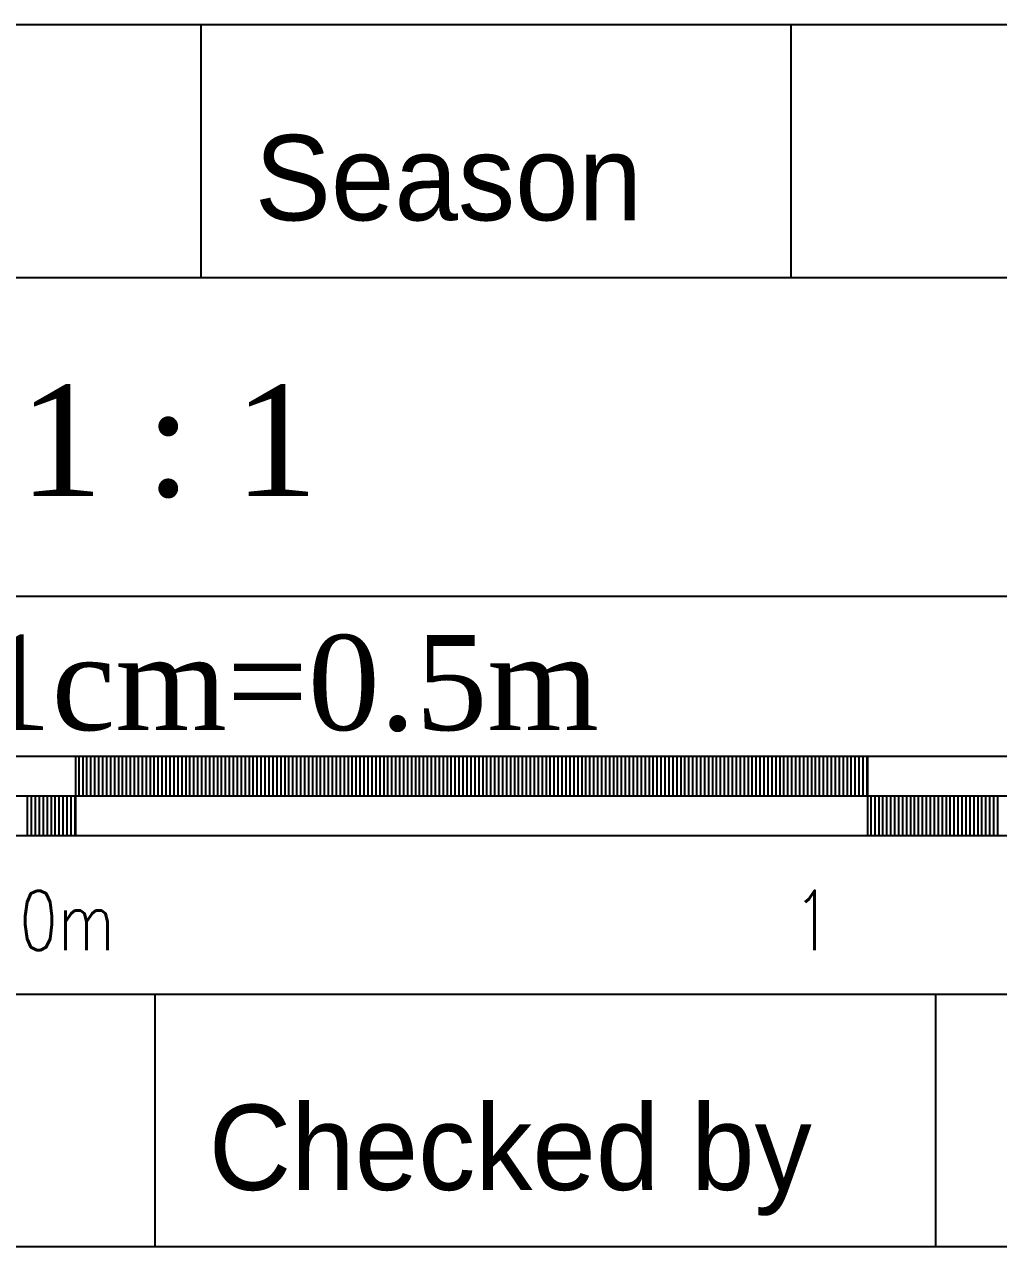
# Model space of a CAD drawing. Extents: x 1878645 to 3043969, y -1160829 to -603973.
# Drawn here: x 2016610 to 2024315, y -986805 to -977136 of the extents above; entities that cross this region are included whole.
import ezdxf

# ---------------------------------------------------------------- set-up
doc = ezdxf.new("R2010")
doc.units = 0
doc.header["$LTSCALE"] = 100
doc.layers.add('BOR', color=100, linetype='Continuous')
doc.layers.add('TITLE', color=7, linetype='Continuous')
doc.styles.add('rs', font='romans.shx')
doc.styles.add('STY', font='stylu.ttf')
doc.styles.add('TR', font='times.ttf', dxfattribs={"height": 2.4})

msp = doc.modelspace()

# ---------------------------------------------------------------- linework, layer by layer
at = {"color": 0}
for p, q in [((2016634.60606, -983551.75942, 1801.29256), (2016634.60577, -983238.49115, 1801.29256)), ((2016634.60606, -983551.75942, 1801.29256), (2016634.60577, -983238.49115, 1801.29256)), ((2016665.93289, -983551.75939, 1801.29256), (2016665.9326, -983238.49112, 1801.29256)), ((2016665.93289, -983551.75939, 1801.29256), (2016665.9326, -983238.49112, 1801.29256)), ((2016697.25971, -983551.75936, 1801.29256), (2016697.25943, -983238.49109, 1801.29256)), ((2016697.25971, -983551.75936, 1801.29256), (2016697.25943, -983238.49109, 1801.29256)), ((2016728.58654, -983551.75934, 1801.29256), (2016728.58625, -983238.49106, 1801.29256)), ((2016728.58654, -983551.75934, 1801.29256), (2016728.58625, -983238.49106, 1801.29256)), ((2016759.91337, -983551.75931, 1801.29256), (2016759.91308, -983238.49104, 1801.29256)), ((2016759.91337, -983551.75931, 1801.29256), (2016759.91308, -983238.49104, 1801.29256)), ((2016791.24019, -983551.75928, 1801.29256), (2016791.23991, -983238.49101, 1801.29256)), ((2016791.24019, -983551.75928, 1801.29256), (2016791.23991, -983238.49101, 1801.29256)), ((2016822.56702, -983551.75925, 1801.29256), (2016822.56673, -983238.49098, 1801.29256)), ((2016822.56702, -983551.75925, 1801.29256), (2016822.56673, -983238.49098, 1801.29256)), ((2016853.89385, -983551.75922, 1801.29256), (2016853.89356, -983238.49095, 1801.29256)), ((2016853.89385, -983551.75922, 1801.29256), (2016853.89356, -983238.49095, 1801.29256)), ((2016885.22067, -983551.75919, 1801.29256), (2016885.22039, -983238.49092, 1801.29256)), ((2016885.22067, -983551.75919, 1801.29256), (2016885.22039, -983238.49092, 1801.29256)), ((2016916.5475, -983551.75916, 1801.29256), (2016916.54722, -983238.49089, 1801.29256)), ((2016916.5475, -983551.75916, 1801.29256), (2016916.54722, -983238.49089, 1801.29256)), ((2016947.87433, -983551.75914, 1801.29256), (2016947.87404, -983238.49086, 1801.29256)), ((2016947.87433, -983551.75914, 1801.29256), (2016947.87404, -983238.49086, 1801.29256)), ((2016979.20116, -983551.75911, 1801.29256), (2016979.20087, -983238.49084, 1801.29256)), ((2016979.20116, -983551.75911, 1801.29256), (2016979.20087, -983238.49084, 1801.29256)), ((2017010.52798, -983551.75908, 1801.29256), (2017010.5277, -983238.49081, 1801.29256)), ((2017010.52798, -983551.75908, 1801.29256), (2017010.5277, -983238.49081, 1801.29256))]:
    msp.add_line(p, q, dxfattribs=at)
at = {"layer": 'BOR', "lineweight": 25}
msp.add_line((2000576.0323, -977135.56604), (2033095.20164, -977135.56604), dxfattribs=at)
msp.add_line((2000576.0323, -977135.56604), (2033095.20164, -977135.56604), dxfattribs=at)
at = {"layer": 'BOR'}
msp.add_line((2000576.0323, -986804.68967), (2033095.20164, -986804.68967), dxfattribs=at)
msp.add_line((2000576.0323, -986804.68967), (2033095.20164, -986804.68967), dxfattribs=at)
at = {"layer": 'TITLE', "lineweight": 25, "ltscale": 0.03}
for p, q in [((2000576.0323, -977135.56604), (2033095.20164, -977135.56604)), ((2000576.0323, -977135.56604), (2033095.20164, -977135.56604)), ((2018007.67908, -979132.33605), (2018007.67908, -977135.56604)), ((2018007.67908, -979132.33605), (2018007.67908, -977135.56604)), ((2022671.16941, -977135.56604), (2022671.16941, -979133.02753)), ((2022671.16941, -977135.56604), (2022671.16941, -979133.02753)), ((2000576.0323, -979136.60356), (2033095.20164, -979136.60356)), ((2000576.0323, -979136.60356), (2033095.20164, -979136.60356)), ((2003863.3299, -981659.43776), (2033095.20164, -981659.43776)), ((2003863.3299, -981659.43776), (2033095.20164, -981659.43776)), ((2000576.0323, -984807.91966), (2033095.20164, -984807.91966)), ((2000576.0323, -984807.91966), (2033095.20164, -984807.91966)), ((2017643.55532, -986804.68967), (2017643.55532, -984807.91966)), ((2017643.55532, -986804.68967), (2017643.55532, -984807.91966)), ((2023816.93815, -984807.91966), (2023816.93815, -986805.38115)), ((2023816.93815, -984807.91966), (2023816.93815, -986805.38115))]:
    msp.add_line(p, q, dxfattribs=at)
at = {"layer": 'TITLE', "color": 7}
for p, q in [((2010751.22338, -982925.22825, -27019.38835), (2029547.31962, -982925.21109, -27019.38835)), ((2010751.22338, -982925.22825, -27019.38835), (2029547.31962, -982925.21109, -27019.38835)), ((2017016.58936, -983551.75907, -27019.38835), (2017016.58879, -982925.22253, -27019.38835)), ((2017016.58936, -983551.75907, -27019.38835), (2017016.58879, -982925.22253, -27019.38835)), ((2017041.85452, -983238.49078, 1801.29256), (2017041.85424, -982925.22251, 1801.29256)), ((2017041.85452, -983238.49078, 1801.29256), (2017041.85424, -982925.22251, 1801.29256)), ((2017073.18135, -983238.49075, 1801.29256), (2017073.18107, -982925.22248, 1801.29256)), ((2017073.18135, -983238.49075, 1801.29256), (2017073.18107, -982925.22248, 1801.29256)), ((2017104.50818, -983238.49072, 1801.29256), (2017104.50789, -982925.22245, 1801.29256)), ((2017104.50818, -983238.49072, 1801.29256), (2017104.50789, -982925.22245, 1801.29256)), ((2017135.83501, -983238.49069, 1801.29256), (2017135.83472, -982925.22242, 1801.29256)), ((2017135.83501, -983238.49069, 1801.29256), (2017135.83472, -982925.22242, 1801.29256)), ((2017167.16183, -983238.49066, 1801.29256), (2017167.16155, -982925.22239, 1801.29256)), ((2017167.16183, -983238.49066, 1801.29256), (2017167.16155, -982925.22239, 1801.29256)), ((2017198.48866, -983238.49064, 1801.29256), (2017198.48837, -982925.22237, 1801.29256)), ((2017198.48866, -983238.49064, 1801.29256), (2017198.48837, -982925.22237, 1801.29256)), ((2017229.81549, -983238.49061, 1801.29256), (2017229.8152, -982925.22234, 1801.29256)), ((2017229.81549, -983238.49061, 1801.29256), (2017229.8152, -982925.22234, 1801.29256)), ((2017261.14231, -983238.49058, 1801.29256), (2017261.14203, -982925.22231, 1801.29256)), ((2017261.14231, -983238.49058, 1801.29256), (2017261.14203, -982925.22231, 1801.29256)), ((2017292.46914, -983238.49055, 1801.29256), (2017292.46885, -982925.22228, 1801.29256)), ((2017292.46914, -983238.49055, 1801.29256), (2017292.46885, -982925.22228, 1801.29256)), ((2017323.79597, -983238.49052, 1801.29256), (2017323.79568, -982925.22225, 1801.29256)), ((2017323.79597, -983238.49052, 1801.29256), (2017323.79568, -982925.22225, 1801.29256)), ((2017355.1228, -983238.49049, 1801.29256), (2017355.12251, -982925.22222, 1801.29256)), ((2017355.1228, -983238.49049, 1801.29256), (2017355.12251, -982925.22222, 1801.29256)), ((2017386.44962, -983238.49046, 1801.29256), (2017386.44934, -982925.22219, 1801.29256)), ((2017386.44962, -983238.49046, 1801.29256), (2017386.44934, -982925.22219, 1801.29256)), ((2017417.77645, -983238.49044, 1801.29256), (2017417.77616, -982925.22216, 1801.29256)), ((2017417.77645, -983238.49044, 1801.29256), (2017417.77616, -982925.22216, 1801.29256)), ((2017449.10328, -983238.49041, 1801.29256), (2017449.10299, -982925.22214, 1801.29256)), ((2017449.10328, -983238.49041, 1801.29256), (2017449.10299, -982925.22214, 1801.29256)), ((2017480.4301, -983238.49038, 1801.29256), (2017480.42982, -982925.22211, 1801.29256)), ((2017480.4301, -983238.49038, 1801.29256), (2017480.42982, -982925.22211, 1801.29256)), ((2017511.75693, -983238.49035, 1801.29256), (2017511.75664, -982925.22208, 1801.29256)), ((2017511.75693, -983238.49035, 1801.29256), (2017511.75664, -982925.22208, 1801.29256)), ((2017543.08376, -983238.49032, 1801.29256), (2017543.08347, -982925.22205, 1801.29256)), ((2017543.08376, -983238.49032, 1801.29256), (2017543.08347, -982925.22205, 1801.29256)), ((2017574.41058, -983238.49029, 1801.29256), (2017574.4103, -982925.22202, 1801.29256)), ((2017574.41058, -983238.49029, 1801.29256), (2017574.4103, -982925.22202, 1801.29256)), ((2017605.73741, -983238.49026, 1801.29256), (2017605.73713, -982925.22199, 1801.29256)), ((2017605.73741, -983238.49026, 1801.29256), (2017605.73713, -982925.22199, 1801.29256)), ((2017637.06424, -983238.49024, 1801.29256), (2017637.06395, -982925.22196, 1801.29256)), ((2017637.06424, -983238.49024, 1801.29256), (2017637.06395, -982925.22196, 1801.29256)), ((2017668.39107, -983238.49021, 1801.29256), (2017668.39078, -982925.22194, 1801.29256)), ((2017668.39107, -983238.49021, 1801.29256), (2017668.39078, -982925.22194, 1801.29256)), ((2017699.71789, -983238.49018, 1801.29256), (2017699.71761, -982925.22191, 1801.29256)), ((2017699.71789, -983238.49018, 1801.29256), (2017699.71761, -982925.22191, 1801.29256)), ((2017731.04472, -983238.49015, 1801.29256), (2017731.04443, -982925.22188, 1801.29256)), ((2017731.04472, -983238.49015, 1801.29256), (2017731.04443, -982925.22188, 1801.29256)), ((2017762.37155, -983238.49012, 1801.29256), (2017762.37126, -982925.22185, 1801.29256)), ((2017762.37155, -983238.49012, 1801.29256), (2017762.37126, -982925.22185, 1801.29256)), ((2017793.69837, -983238.49009, 1801.29256), (2017793.69809, -982925.22182, 1801.29256)), ((2017793.69837, -983238.49009, 1801.29256), (2017793.69809, -982925.22182, 1801.29256)), ((2017825.0252, -983238.49006, 1801.29256), (2017825.02492, -982925.22179, 1801.29256)), ((2017825.0252, -983238.49006, 1801.29256), (2017825.02492, -982925.22179, 1801.29256)), ((2017856.35203, -983238.49003, 1801.29256), (2017856.35174, -982925.22176, 1801.29256)), ((2017856.35203, -983238.49003, 1801.29256), (2017856.35174, -982925.22176, 1801.29256)), ((2017887.67886, -983238.49001, 1801.29256), (2017887.67857, -982925.22174, 1801.29256)), ((2017887.67886, -983238.49001, 1801.29256), (2017887.67857, -982925.22174, 1801.29256)), ((2017919.00568, -983238.48998, 1801.29256), (2017919.0054, -982925.22171, 1801.29256)), ((2017919.00568, -983238.48998, 1801.29256), (2017919.0054, -982925.22171, 1801.29256)), ((2017950.33251, -983238.48995, 1801.29256), (2017950.33222, -982925.22168, 1801.29256)), ((2017950.33251, -983238.48995, 1801.29256), (2017950.33222, -982925.22168, 1801.29256)), ((2017981.65934, -983238.48992, 1801.29256), (2017981.65905, -982925.22165, 1801.29256)), ((2017981.65934, -983238.48992, 1801.29256), (2017981.65905, -982925.22165, 1801.29256)), ((2018012.98616, -983238.48989, 1801.29256), (2018012.98588, -982925.22162, 1801.29256)), ((2018012.98616, -983238.48989, 1801.29256), (2018012.98588, -982925.22162, 1801.29256)), ((2018044.31299, -983238.48986, 1801.29256), (2018044.31271, -982925.22159, 1801.29256)), ((2018044.31299, -983238.48986, 1801.29256), (2018044.31271, -982925.22159, 1801.29256)), ((2018075.63982, -983238.48983, 1801.29256), (2018075.63953, -982925.22156, 1801.29256)), ((2018075.63982, -983238.48983, 1801.29256), (2018075.63953, -982925.22156, 1801.29256)), ((2018106.96664, -983238.48981, 1801.29256), (2018106.96636, -982925.22154, 1801.29256)), ((2018106.96664, -983238.48981, 1801.29256), (2018106.96636, -982925.22154, 1801.29256)), ((2018138.29347, -983238.48978, 1801.29256), (2018138.29319, -982925.22151, 1801.29256)), ((2018138.29347, -983238.48978, 1801.29256), (2018138.29319, -982925.22151, 1801.29256)), ((2018169.6203, -983238.48975, 1801.29256), (2018169.62001, -982925.22148, 1801.29256)), ((2018169.6203, -983238.48975, 1801.29256), (2018169.62001, -982925.22148, 1801.29256)), ((2018200.94713, -983238.48972, 1801.29256), (2018200.94684, -982925.22145, 1801.29256)), ((2018200.94713, -983238.48972, 1801.29256), (2018200.94684, -982925.22145, 1801.29256)), ((2018232.27395, -983238.48969, 1801.29256), (2018232.27367, -982925.22142, 1801.29256)), ((2018232.27395, -983238.48969, 1801.29256), (2018232.27367, -982925.22142, 1801.29256)), ((2018263.60078, -983238.48966, 1801.29256), (2018263.60049, -982925.22139, 1801.29256)), ((2018263.60078, -983238.48966, 1801.29256), (2018263.60049, -982925.22139, 1801.29256)), ((2018294.92761, -983238.48963, 1801.29256), (2018294.92732, -982925.22136, 1801.29256)), ((2018294.92761, -983238.48963, 1801.29256), (2018294.92732, -982925.22136, 1801.29256)), ((2018326.25443, -983238.48961, 1801.29256), (2018326.25415, -982925.22134, 1801.29256)), ((2018326.25443, -983238.48961, 1801.29256), (2018326.25415, -982925.22134, 1801.29256)), ((2018357.58126, -983238.48958, 1801.29256), (2018357.58098, -982925.22131, 1801.29256)), ((2018357.58126, -983238.48958, 1801.29256), (2018357.58098, -982925.22131, 1801.29256)), ((2018388.90809, -983238.48955, 1801.29256), (2018388.9078, -982925.22128, 1801.29256)), ((2018388.90809, -983238.48955, 1801.29256), (2018388.9078, -982925.22128, 1801.29256)), ((2018420.23492, -983238.48952, 1801.29256), (2018420.23463, -982925.22125, 1801.29256)), ((2018420.23492, -983238.48952, 1801.29256), (2018420.23463, -982925.22125, 1801.29256)), ((2018451.56174, -983238.48949, 1801.29256), (2018451.56146, -982925.22122, 1801.29256)), ((2018451.56174, -983238.48949, 1801.29256), (2018451.56146, -982925.22122, 1801.29256)), ((2018482.88857, -983238.48946, 1801.29256), (2018482.88828, -982925.22119, 1801.29256)), ((2018482.88857, -983238.48946, 1801.29256), (2018482.88828, -982925.22119, 1801.29256)), ((2018514.2154, -983238.48943, 1801.29256), (2018514.21511, -982925.22116, 1801.29256)), ((2018514.2154, -983238.48943, 1801.29256), (2018514.21511, -982925.22116, 1801.29256)), ((2018545.54222, -983238.48941, 1801.29256), (2018545.54194, -982925.22114, 1801.29256)), ((2018545.54222, -983238.48941, 1801.29256), (2018545.54194, -982925.22114, 1801.29256)), ((2018576.86905, -983238.48938, 1801.29256), (2018576.86876, -982925.22111, 1801.29256)), ((2018576.86905, -983238.48938, 1801.29256), (2018576.86876, -982925.22111, 1801.29256)), ((2018608.19588, -983238.48935, 1801.29256), (2018608.19559, -982925.22108, 1801.29256)), ((2018608.19588, -983238.48935, 1801.29256), (2018608.19559, -982925.22108, 1801.29256)), ((2018639.52271, -983238.48932, 1801.29256), (2018639.52242, -982925.22105, 1801.29256)), ((2018639.52271, -983238.48932, 1801.29256), (2018639.52242, -982925.22105, 1801.29256)), ((2018670.84953, -983238.48929, 1801.29256), (2018670.84925, -982925.22102, 1801.29256)), ((2018670.84953, -983238.48929, 1801.29256), (2018670.84925, -982925.22102, 1801.29256)), ((2018702.17636, -983238.48926, 1801.29256), (2018702.17607, -982925.22099, 1801.29256)), ((2018702.17636, -983238.48926, 1801.29256), (2018702.17607, -982925.22099, 1801.29256)), ((2018733.50319, -983238.48923, 1801.29256), (2018733.5029, -982925.22096, 1801.29256)), ((2018733.50319, -983238.48923, 1801.29256), (2018733.5029, -982925.22096, 1801.29256)), ((2018764.83001, -983238.48921, 1801.29256), (2018764.82973, -982925.22093, 1801.29256)), ((2018764.83001, -983238.48921, 1801.29256), (2018764.82973, -982925.22093, 1801.29256)), ((2018796.15684, -983238.48918, 1801.29256), (2018796.15655, -982925.22091, 1801.29256)), ((2018796.15684, -983238.48918, 1801.29256), (2018796.15655, -982925.22091, 1801.29256)), ((2018827.48367, -983238.48915, 1801.29256), (2018827.48338, -982925.22088, 1801.29256)), ((2018827.48367, -983238.48915, 1801.29256), (2018827.48338, -982925.22088, 1801.29256)), ((2018858.81049, -983238.48912, 1801.29256), (2018858.81021, -982925.22085, 1801.29256)), ((2018858.81049, -983238.48912, 1801.29256), (2018858.81021, -982925.22085, 1801.29256)), ((2018890.13732, -983238.48909, 1801.29256), (2018890.13704, -982925.22082, 1801.29256)), ((2018890.13732, -983238.48909, 1801.29256), (2018890.13704, -982925.22082, 1801.29256)), ((2018921.46415, -983238.48906, 1801.29256), (2018921.46386, -982925.22079, 1801.29256)), ((2018921.46415, -983238.48906, 1801.29256), (2018921.46386, -982925.22079, 1801.29256)), ((2018952.79098, -983238.48903, 1801.29256), (2018952.79069, -982925.22076, 1801.29256)), ((2018952.79098, -983238.48903, 1801.29256), (2018952.79069, -982925.22076, 1801.29256)), ((2018984.1178, -983238.48901, 1801.29256), (2018984.11752, -982925.22073, 1801.29256)), ((2018984.1178, -983238.48901, 1801.29256), (2018984.11752, -982925.22073, 1801.29256)), ((2019015.44463, -983238.48898, 1801.29256), (2019015.44434, -982925.22071, 1801.29256)), ((2019015.44463, -983238.48898, 1801.29256), (2019015.44434, -982925.22071, 1801.29256)), ((2019046.77146, -983238.48895, 1801.29256), (2019046.77117, -982925.22068, 1801.29256)), ((2019046.77146, -983238.48895, 1801.29256), (2019046.77117, -982925.22068, 1801.29256)), ((2019078.09828, -983238.48892, 1801.29256), (2019078.098, -982925.22065, 1801.29256)), ((2019078.09828, -983238.48892, 1801.29256), (2019078.098, -982925.22065, 1801.29256)), ((2019109.42511, -983238.48889, 1801.29256), (2019109.42483, -982925.22062, 1801.29256)), ((2019109.42511, -983238.48889, 1801.29256), (2019109.42483, -982925.22062, 1801.29256)), ((2019140.75194, -983238.48886, 1801.29256), (2019140.75165, -982925.22059, 1801.29256)), ((2019140.75194, -983238.48886, 1801.29256), (2019140.75165, -982925.22059, 1801.29256)), ((2019172.07877, -983238.48883, 1801.29256), (2019172.07848, -982925.22056, 1801.29256)), ((2019172.07877, -983238.48883, 1801.29256), (2019172.07848, -982925.22056, 1801.29256)), ((2019203.40559, -983238.48881, 1801.29256), (2019203.40531, -982925.22053, 1801.29256)), ((2019203.40559, -983238.48881, 1801.29256), (2019203.40531, -982925.22053, 1801.29256)), ((2019234.73242, -983238.48878, 1801.29256), (2019234.73213, -982925.22051, 1801.29256)), ((2019234.73242, -983238.48878, 1801.29256), (2019234.73213, -982925.22051, 1801.29256)), ((2019266.05925, -983238.48875, 1801.29256), (2019266.05896, -982925.22048, 1801.29256)), ((2019266.05925, -983238.48875, 1801.29256), (2019266.05896, -982925.22048, 1801.29256)), ((2019297.38607, -983238.48872, 1801.29256), (2019297.38579, -982925.22045, 1801.29256)), ((2019297.38607, -983238.48872, 1801.29256), (2019297.38579, -982925.22045, 1801.29256)), ((2019328.7129, -983238.48869, 1801.29256), (2019328.71262, -982925.22042, 1801.29256)), ((2019328.7129, -983238.48869, 1801.29256), (2019328.71262, -982925.22042, 1801.29256)), ((2019360.03973, -983238.48866, 1801.29256), (2019360.03944, -982925.22039, 1801.29256)), ((2019360.03973, -983238.48866, 1801.29256), (2019360.03944, -982925.22039, 1801.29256)), ((2019391.36656, -983238.48863, 1801.29256), (2019391.36627, -982925.22036, 1801.29256)), ((2019391.36656, -983238.48863, 1801.29256), (2019391.36627, -982925.22036, 1801.29256)), ((2019422.69338, -983238.4886, 1801.29256), (2019422.6931, -982925.22033, 1801.29256)), ((2019422.69338, -983238.4886, 1801.29256), (2019422.6931, -982925.22033, 1801.29256)), ((2019454.02021, -983238.48858, 1801.29256), (2019454.01992, -982925.22031, 1801.29256)), ((2019454.02021, -983238.48858, 1801.29256), (2019454.01992, -982925.22031, 1801.29256)), ((2019485.34704, -983238.48855, 1801.29256), (2019485.34675, -982925.22028, 1801.29256)), ((2019485.34704, -983238.48855, 1801.29256), (2019485.34675, -982925.22028, 1801.29256)), ((2019516.67386, -983238.48852, 1801.29256), (2019516.67358, -982925.22025, 1801.29256)), ((2019516.67386, -983238.48852, 1801.29256), (2019516.67358, -982925.22025, 1801.29256)), ((2019548.00069, -983238.48849, 1801.29256), (2019548.0004, -982925.22022, 1801.29256)), ((2019548.00069, -983238.48849, 1801.29256), (2019548.0004, -982925.22022, 1801.29256)), ((2019579.32752, -983238.48846, 1801.29256), (2019579.32723, -982925.22019, 1801.29256)), ((2019579.32752, -983238.48846, 1801.29256), (2019579.32723, -982925.22019, 1801.29256)), ((2019610.65434, -983238.48843, 1801.29256), (2019610.65406, -982925.22016, 1801.29256)), ((2019610.65434, -983238.48843, 1801.29256), (2019610.65406, -982925.22016, 1801.29256)), ((2019641.98117, -983238.4884, 1801.29256), (2019641.98089, -982925.22013, 1801.29256)), ((2019641.98117, -983238.4884, 1801.29256), (2019641.98089, -982925.22013, 1801.29256)), ((2019673.308, -983238.48838, 1801.29256), (2019673.30771, -982925.22011, 1801.29256)), ((2019673.308, -983238.48838, 1801.29256), (2019673.30771, -982925.22011, 1801.29256)), ((2019704.63483, -983238.48835, 1801.29256), (2019704.63454, -982925.22008, 1801.29256)), ((2019704.63483, -983238.48835, 1801.29256), (2019704.63454, -982925.22008, 1801.29256)), ((2019735.96165, -983238.48832, 1801.29256), (2019735.96137, -982925.22005, 1801.29256)), ((2019735.96165, -983238.48832, 1801.29256), (2019735.96137, -982925.22005, 1801.29256)), ((2019767.28848, -983238.48829, 1801.29256), (2019767.28819, -982925.22002, 1801.29256)), ((2019767.28848, -983238.48829, 1801.29256), (2019767.28819, -982925.22002, 1801.29256)), ((2019798.61531, -983238.48826, 1801.29256), (2019798.61502, -982925.21999, 1801.29256)), ((2019798.61531, -983238.48826, 1801.29256), (2019798.61502, -982925.21999, 1801.29256)), ((2019829.94213, -983238.48823, 1801.29256), (2019829.94185, -982925.21996, 1801.29256)), ((2019829.94213, -983238.48823, 1801.29256), (2019829.94185, -982925.21996, 1801.29256)), ((2019861.26896, -983238.4882, 1801.29256), (2019861.26867, -982925.21993, 1801.29256)), ((2019861.26896, -983238.4882, 1801.29256), (2019861.26867, -982925.21993, 1801.29256)), ((2019892.59579, -983238.48818, 1801.29256), (2019892.5955, -982925.21991, 1801.29256)), ((2019892.59579, -983238.48818, 1801.29256), (2019892.5955, -982925.21991, 1801.29256)), ((2019923.92262, -983238.48815, 1801.29256), (2019923.92233, -982925.21988, 1801.29256)), ((2019923.92262, -983238.48815, 1801.29256), (2019923.92233, -982925.21988, 1801.29256)), ((2019955.24944, -983238.48812, 1801.29256), (2019955.24916, -982925.21985, 1801.29256)), ((2019955.24944, -983238.48812, 1801.29256), (2019955.24916, -982925.21985, 1801.29256)), ((2019986.57627, -983238.48809, 1801.29256), (2019986.57598, -982925.21982, 1801.29256)), ((2019986.57627, -983238.48809, 1801.29256), (2019986.57598, -982925.21982, 1801.29256)), ((2020017.9031, -983238.48806, 1801.29256), (2020017.90281, -982925.21979, 1801.29256)), ((2020017.9031, -983238.48806, 1801.29256), (2020017.90281, -982925.21979, 1801.29256)), ((2020049.22992, -983238.48803, 1801.29256), (2020049.22964, -982925.21976, 1801.29256)), ((2020049.22992, -983238.48803, 1801.29256), (2020049.22964, -982925.21976, 1801.29256)), ((2020080.55675, -983238.488, 1801.29256), (2020080.55646, -982925.21973, 1801.29256)), ((2020080.55675, -983238.488, 1801.29256), (2020080.55646, -982925.21973, 1801.29256)), ((2020111.88358, -983238.48798, 1801.29256), (2020111.88329, -982925.2197, 1801.29256)), ((2020111.88358, -983238.48798, 1801.29256), (2020111.88329, -982925.2197, 1801.29256)), ((2020143.2104, -983238.48795, 1801.29256), (2020143.21012, -982925.21968, 1801.29256)), ((2020143.2104, -983238.48795, 1801.29256), (2020143.21012, -982925.21968, 1801.29256)), ((2020174.53723, -983238.48792, 1801.29256), (2020174.53695, -982925.21965, 1801.29256)), ((2020174.53723, -983238.48792, 1801.29256), (2020174.53695, -982925.21965, 1801.29256)), ((2020205.86406, -983238.48789, 1801.29256), (2020205.86377, -982925.21962, 1801.29256)), ((2020205.86406, -983238.48789, 1801.29256), (2020205.86377, -982925.21962, 1801.29256)), ((2020237.19089, -983238.48786, 1801.29256), (2020237.1906, -982925.21959, 1801.29256)), ((2020237.19089, -983238.48786, 1801.29256), (2020237.1906, -982925.21959, 1801.29256)), ((2020268.51771, -983238.48783, 1801.29256), (2020268.51743, -982925.21956, 1801.29256)), ((2020268.51771, -983238.48783, 1801.29256), (2020268.51743, -982925.21956, 1801.29256)), ((2020299.84454, -983238.4878, 1801.29256), (2020299.84425, -982925.21953, 1801.29256)), ((2020299.84454, -983238.4878, 1801.29256), (2020299.84425, -982925.21953, 1801.29256)), ((2020331.17137, -983238.48778, 1801.29256), (2020331.17108, -982925.2195, 1801.29256)), ((2020331.17137, -983238.48778, 1801.29256), (2020331.17108, -982925.2195, 1801.29256)), ((2020362.49819, -983238.48775, 1801.29256), (2020362.49791, -982925.21948, 1801.29256)), ((2020362.49819, -983238.48775, 1801.29256), (2020362.49791, -982925.21948, 1801.29256)), ((2020393.82502, -983238.48772, 1801.29256), (2020393.82474, -982925.21945, 1801.29256)), ((2020393.82502, -983238.48772, 1801.29256), (2020393.82474, -982925.21945, 1801.29256)), ((2020425.15185, -983238.48769, 1801.29256), (2020425.15156, -982925.21942, 1801.29256)), ((2020425.15185, -983238.48769, 1801.29256), (2020425.15156, -982925.21942, 1801.29256)), ((2020456.47868, -983238.48766, 1801.29256), (2020456.47839, -982925.21939, 1801.29256)), ((2020456.47868, -983238.48766, 1801.29256), (2020456.47839, -982925.21939, 1801.29256)), ((2020487.8055, -983238.48763, 1801.29256), (2020487.80522, -982925.21936, 1801.29256)), ((2020487.8055, -983238.48763, 1801.29256), (2020487.80522, -982925.21936, 1801.29256)), ((2020519.13233, -983238.4876, 1801.29256), (2020519.13204, -982925.21933, 1801.29256)), ((2020519.13233, -983238.4876, 1801.29256), (2020519.13204, -982925.21933, 1801.29256)), ((2020550.45916, -983238.48758, 1801.29256), (2020550.45887, -982925.2193, 1801.29256)), ((2020550.45916, -983238.48758, 1801.29256), (2020550.45887, -982925.2193, 1801.29256)), ((2020581.78598, -983238.48755, 1801.29256), (2020581.7857, -982925.21928, 1801.29256)), ((2020581.78598, -983238.48755, 1801.29256), (2020581.7857, -982925.21928, 1801.29256)), ((2020613.11281, -983238.48752, 1801.29256), (2020613.11252, -982925.21925, 1801.29256)), ((2020613.11281, -983238.48752, 1801.29256), (2020613.11252, -982925.21925, 1801.29256)), ((2020644.43964, -983238.48749, 1801.29256), (2020644.43935, -982925.21922, 1801.29256)), ((2020644.43964, -983238.48749, 1801.29256), (2020644.43935, -982925.21922, 1801.29256)), ((2020675.76647, -983238.48746, 1801.29256), (2020675.76618, -982925.21919, 1801.29256)), ((2020675.76647, -983238.48746, 1801.29256), (2020675.76618, -982925.21919, 1801.29256)), ((2020707.09329, -983238.48743, 1801.29256), (2020707.09301, -982925.21916, 1801.29256)), ((2020707.09329, -983238.48743, 1801.29256), (2020707.09301, -982925.21916, 1801.29256)), ((2020738.42012, -983238.4874, 1801.29256), (2020738.41983, -982925.21913, 1801.29256)), ((2020738.42012, -983238.4874, 1801.29256), (2020738.41983, -982925.21913, 1801.29256)), ((2020769.74695, -983238.48737, 1801.29256), (2020769.74666, -982925.2191, 1801.29256)), ((2020769.74695, -983238.48737, 1801.29256), (2020769.74666, -982925.2191, 1801.29256)), ((2020801.07377, -983238.48735, 1801.29256), (2020801.07349, -982925.21908, 1801.29256)), ((2020801.07377, -983238.48735, 1801.29256), (2020801.07349, -982925.21908, 1801.29256)), ((2020832.4006, -983238.48732, 1801.29256), (2020832.40031, -982925.21905, 1801.29256)), ((2020832.4006, -983238.48732, 1801.29256), (2020832.40031, -982925.21905, 1801.29256)), ((2020863.72743, -983238.48729, 1801.29256), (2020863.72714, -982925.21902, 1801.29256)), ((2020863.72743, -983238.48729, 1801.29256), (2020863.72714, -982925.21902, 1801.29256)), ((2020895.05425, -983238.48726, 1801.29256), (2020895.05397, -982925.21899, 1801.29256)), ((2020895.05425, -983238.48726, 1801.29256), (2020895.05397, -982925.21899, 1801.29256)), ((2020926.38108, -983238.48723, 1801.29256), (2020926.3808, -982925.21896, 1801.29256)), ((2020926.38108, -983238.48723, 1801.29256), (2020926.3808, -982925.21896, 1801.29256)), ((2020957.70791, -983238.4872, 1801.29256), (2020957.70762, -982925.21893, 1801.29256)), ((2020957.70791, -983238.4872, 1801.29256), (2020957.70762, -982925.21893, 1801.29256)), ((2020989.03474, -983238.48717, 1801.29256), (2020989.03445, -982925.2189, 1801.29256)), ((2020989.03474, -983238.48717, 1801.29256), (2020989.03445, -982925.2189, 1801.29256)), ((2021020.36156, -983238.48715, 1801.29256), (2021020.36128, -982925.21888, 1801.29256)), ((2021020.36156, -983238.48715, 1801.29256), (2021020.36128, -982925.21888, 1801.29256)), ((2021051.68839, -983238.48712, 1801.29256), (2021051.6881, -982925.21885, 1801.29256)), ((2021051.68839, -983238.48712, 1801.29256), (2021051.6881, -982925.21885, 1801.29256)), ((2021083.01522, -983238.48709, 1801.29256), (2021083.01493, -982925.21882, 1801.29256)), ((2021083.01522, -983238.48709, 1801.29256), (2021083.01493, -982925.21882, 1801.29256)), ((2021114.34204, -983238.48706, 1801.29256), (2021114.34176, -982925.21879, 1801.29256)), ((2021114.34204, -983238.48706, 1801.29256), (2021114.34176, -982925.21879, 1801.29256)), ((2021145.66887, -983238.48703, 1801.29256), (2021145.66859, -982925.21876, 1801.29256)), ((2021145.66887, -983238.48703, 1801.29256), (2021145.66859, -982925.21876, 1801.29256)), ((2021176.9957, -983238.487, 1801.29256), (2021176.99541, -982925.21873, 1801.29256)), ((2021176.9957, -983238.487, 1801.29256), (2021176.99541, -982925.21873, 1801.29256)), ((2021208.32253, -983238.48697, 1801.29256), (2021208.32224, -982925.2187, 1801.29256)), ((2021208.32253, -983238.48697, 1801.29256), (2021208.32224, -982925.2187, 1801.29256)), ((2021239.64935, -983238.48695, 1801.29256), (2021239.64907, -982925.21868, 1801.29256)), ((2021239.64935, -983238.48695, 1801.29256), (2021239.64907, -982925.21868, 1801.29256)), ((2021270.97618, -983238.48692, 1801.29256), (2021270.97589, -982925.21865, 1801.29256)), ((2021270.97618, -983238.48692, 1801.29256), (2021270.97589, -982925.21865, 1801.29256)), ((2021302.30301, -983238.48689, 1801.29256), (2021302.30272, -982925.21862, 1801.29256)), ((2021302.30301, -983238.48689, 1801.29256), (2021302.30272, -982925.21862, 1801.29256)), ((2021333.62983, -983238.48686, 1801.29256), (2021333.62955, -982925.21859, 1801.29256)), ((2021333.62983, -983238.48686, 1801.29256), (2021333.62955, -982925.21859, 1801.29256)), ((2021364.95666, -983238.48683, 1801.29256), (2021364.95637, -982925.21856, 1801.29256)), ((2021364.95666, -983238.48683, 1801.29256), (2021364.95637, -982925.21856, 1801.29256)), ((2021396.28349, -983238.4868, 1801.29256), (2021396.2832, -982925.21853, 1801.29256)), ((2021396.28349, -983238.4868, 1801.29256), (2021396.2832, -982925.21853, 1801.29256)), ((2021427.61031, -983238.48677, 1801.29256), (2021427.61003, -982925.2185, 1801.29256)), ((2021427.61031, -983238.48677, 1801.29256), (2021427.61003, -982925.2185, 1801.29256)), ((2021458.93714, -983238.48675, 1801.29256), (2021458.93686, -982925.21847, 1801.29256)), ((2021458.93714, -983238.48675, 1801.29256), (2021458.93686, -982925.21847, 1801.29256)), ((2021490.26397, -983238.48672, 1801.29256), (2021490.26368, -982925.21845, 1801.29256)), ((2021490.26397, -983238.48672, 1801.29256), (2021490.26368, -982925.21845, 1801.29256)), ((2021521.5908, -983238.48669, 1801.29256), (2021521.59051, -982925.21842, 1801.29256)), ((2021521.5908, -983238.48669, 1801.29256), (2021521.59051, -982925.21842, 1801.29256)), ((2021552.91762, -983238.48666, 1801.29256), (2021552.91734, -982925.21839, 1801.29256)), ((2021552.91762, -983238.48666, 1801.29256), (2021552.91734, -982925.21839, 1801.29256)), ((2021584.24445, -983238.48663, 1801.29256), (2021584.24416, -982925.21836, 1801.29256)), ((2021584.24445, -983238.48663, 1801.29256), (2021584.24416, -982925.21836, 1801.29256)), ((2021615.57128, -983238.4866, 1801.29256), (2021615.57099, -982925.21833, 1801.29256)), ((2021615.57128, -983238.4866, 1801.29256), (2021615.57099, -982925.21833, 1801.29256)), ((2021646.8981, -983238.48657, 1801.29256), (2021646.89782, -982925.2183, 1801.29256)), ((2021646.8981, -983238.48657, 1801.29256), (2021646.89782, -982925.2183, 1801.29256)), ((2021678.22493, -983238.48655, 1801.29256), (2021678.22465, -982925.21827, 1801.29256)), ((2021678.22493, -983238.48655, 1801.29256), (2021678.22465, -982925.21827, 1801.29256)), ((2021709.55176, -983238.48652, 1801.29256), (2021709.55147, -982925.21825, 1801.29256)), ((2021709.55176, -983238.48652, 1801.29256), (2021709.55147, -982925.21825, 1801.29256)), ((2021740.87859, -983238.48649, 1801.29256), (2021740.8783, -982925.21822, 1801.29256)), ((2021740.87859, -983238.48649, 1801.29256), (2021740.8783, -982925.21822, 1801.29256)), ((2021772.20541, -983238.48646, 1801.29256), (2021772.20513, -982925.21819, 1801.29256)), ((2021772.20541, -983238.48646, 1801.29256), (2021772.20513, -982925.21819, 1801.29256)), ((2021803.53224, -983238.48643, 1801.29256), (2021803.53195, -982925.21816, 1801.29256)), ((2021803.53224, -983238.48643, 1801.29256), (2021803.53195, -982925.21816, 1801.29256)), ((2021834.85907, -983238.4864, 1801.29256), (2021834.85878, -982925.21813, 1801.29256)), ((2021834.85907, -983238.4864, 1801.29256), (2021834.85878, -982925.21813, 1801.29256)), ((2021866.18589, -983238.48637, 1801.29256), (2021866.18561, -982925.2181, 1801.29256)), ((2021866.18589, -983238.48637, 1801.29256), (2021866.18561, -982925.2181, 1801.29256)), ((2021897.51272, -983238.48635, 1801.29256), (2021897.51243, -982925.21807, 1801.29256)), ((2021897.51272, -983238.48635, 1801.29256), (2021897.51243, -982925.21807, 1801.29256)), ((2021928.83955, -983238.48632, 1801.29256), (2021928.83926, -982925.21805, 1801.29256)), ((2021928.83955, -983238.48632, 1801.29256), (2021928.83926, -982925.21805, 1801.29256)), ((2021960.16638, -983238.48629, 1801.29256), (2021960.16609, -982925.21802, 1801.29256)), ((2021960.16638, -983238.48629, 1801.29256), (2021960.16609, -982925.21802, 1801.29256)), ((2021991.4932, -983238.48626, 1801.29256), (2021991.49292, -982925.21799, 1801.29256)), ((2021991.4932, -983238.48626, 1801.29256), (2021991.49292, -982925.21799, 1801.29256)), ((2022022.82003, -983238.48623, 1801.29256), (2022022.81974, -982925.21796, 1801.29256)), ((2022022.82003, -983238.48623, 1801.29256), (2022022.81974, -982925.21796, 1801.29256)), ((2022054.14686, -983238.4862, 1801.29256), (2022054.14657, -982925.21793, 1801.29256)), ((2022054.14686, -983238.4862, 1801.29256), (2022054.14657, -982925.21793, 1801.29256)), ((2022085.47368, -983238.48617, 1801.29256), (2022085.4734, -982925.2179, 1801.29256)), ((2022085.47368, -983238.48617, 1801.29256), (2022085.4734, -982925.2179, 1801.29256)), ((2022116.80051, -983238.48615, 1801.29256), (2022116.80022, -982925.21787, 1801.29256)), ((2022116.80051, -983238.48615, 1801.29256), (2022116.80022, -982925.21787, 1801.29256)), ((2022148.12734, -983238.48612, 1801.29256), (2022148.12705, -982925.21785, 1801.29256)), ((2022148.12734, -983238.48612, 1801.29256), (2022148.12705, -982925.21785, 1801.29256)), ((2022179.45416, -983238.48609, 1801.29256), (2022179.45388, -982925.21782, 1801.29256)), ((2022179.45416, -983238.48609, 1801.29256), (2022179.45388, -982925.21782, 1801.29256)), ((2022210.78099, -983238.48606, 1801.29256), (2022210.78071, -982925.21779, 1801.29256)), ((2022210.78099, -983238.48606, 1801.29256), (2022210.78071, -982925.21779, 1801.29256)), ((2022242.10782, -983238.48603, 1801.29256), (2022242.10753, -982925.21776, 1801.29256)), ((2022242.10782, -983238.48603, 1801.29256), (2022242.10753, -982925.21776, 1801.29256)), ((2022273.43465, -983238.486, 1801.29256), (2022273.43436, -982925.21773, 1801.29256)), ((2022273.43465, -983238.486, 1801.29256), (2022273.43436, -982925.21773, 1801.29256)), ((2022304.76147, -983238.48597, 1801.29256), (2022304.76119, -982925.2177, 1801.29256)), ((2022304.76147, -983238.48597, 1801.29256), (2022304.76119, -982925.2177, 1801.29256)), ((2022336.0883, -983238.48594, 1801.29256), (2022336.08801, -982925.21767, 1801.29256)), ((2022336.0883, -983238.48594, 1801.29256), (2022336.08801, -982925.21767, 1801.29256)), ((2022367.41513, -983238.48592, 1801.29256), (2022367.41484, -982925.21765, 1801.29256)), ((2022367.41513, -983238.48592, 1801.29256), (2022367.41484, -982925.21765, 1801.29256)), ((2022398.74195, -983238.48589, 1801.29256), (2022398.74167, -982925.21762, 1801.29256)), ((2022398.74195, -983238.48589, 1801.29256), (2022398.74167, -982925.21762, 1801.29256)), ((2022430.06878, -983238.48586, 1801.29256), (2022430.0685, -982925.21759, 1801.29256)), ((2022430.06878, -983238.48586, 1801.29256), (2022430.0685, -982925.21759, 1801.29256)), ((2022461.39561, -983238.48583, 1801.29256), (2022461.39532, -982925.21756, 1801.29256)), ((2022461.39561, -983238.48583, 1801.29256), (2022461.39532, -982925.21756, 1801.29256)), ((2022492.72244, -983238.4858, 1801.29256), (2022492.72215, -982925.21753, 1801.29256)), ((2022492.72244, -983238.4858, 1801.29256), (2022492.72215, -982925.21753, 1801.29256)), ((2022524.04926, -983238.48577, 1801.29256), (2022524.04898, -982925.2175, 1801.29256)), ((2022524.04926, -983238.48577, 1801.29256), (2022524.04898, -982925.2175, 1801.29256)), ((2022555.37609, -983238.48574, 1801.29256), (2022555.3758, -982925.21747, 1801.29256)), ((2022555.37609, -983238.48574, 1801.29256), (2022555.3758, -982925.21747, 1801.29256)), ((2022586.70292, -983238.48572, 1801.29256), (2022586.70263, -982925.21745, 1801.29256)), ((2022586.70292, -983238.48572, 1801.29256), (2022586.70263, -982925.21745, 1801.29256)), ((2022618.02974, -983238.48569, 1801.29256), (2022618.02946, -982925.21742, 1801.29256)), ((2022618.02974, -983238.48569, 1801.29256), (2022618.02946, -982925.21742, 1801.29256)), ((2022649.35657, -983238.48566, 1801.29256), (2022649.35628, -982925.21739, 1801.29256)), ((2022649.35657, -983238.48566, 1801.29256), (2022649.35628, -982925.21739, 1801.29256)), ((2022680.6834, -983238.48563, 1801.29256), (2022680.68311, -982925.21736, 1801.29256)), ((2022680.6834, -983238.48563, 1801.29256), (2022680.68311, -982925.21736, 1801.29256)), ((2022712.01022, -983238.4856, 1801.29256), (2022712.00994, -982925.21733, 1801.29256)), ((2022712.01022, -983238.4856, 1801.29256), (2022712.00994, -982925.21733, 1801.29256)), ((2022743.33705, -983238.48557, 1801.29256), (2022743.33677, -982925.2173, 1801.29256)), ((2022743.33705, -983238.48557, 1801.29256), (2022743.33677, -982925.2173, 1801.29256)), ((2022774.66388, -983238.48554, 1801.29256), (2022774.66359, -982925.21727, 1801.29256)), ((2022774.66388, -983238.48554, 1801.29256), (2022774.66359, -982925.21727, 1801.29256)), ((2022805.99071, -983238.48552, 1801.29256), (2022805.99042, -982925.21724, 1801.29256)), ((2022805.99071, -983238.48552, 1801.29256), (2022805.99042, -982925.21724, 1801.29256)), ((2022837.31753, -983238.48549, 1801.29256), (2022837.31725, -982925.21722, 1801.29256)), ((2022837.31753, -983238.48549, 1801.29256), (2022837.31725, -982925.21722, 1801.29256)), ((2022868.64436, -983238.48546, 1801.29256), (2022868.64407, -982925.21719, 1801.29256)), ((2022868.64436, -983238.48546, 1801.29256), (2022868.64407, -982925.21719, 1801.29256)), ((2022899.97119, -983238.48543, 1801.29256), (2022899.9709, -982925.21716, 1801.29256)), ((2022899.97119, -983238.48543, 1801.29256), (2022899.9709, -982925.21716, 1801.29256)), ((2022931.29801, -983238.4854, 1801.29256), (2022931.29773, -982925.21713, 1801.29256)), ((2022931.29801, -983238.4854, 1801.29256), (2022931.29773, -982925.21713, 1801.29256)), ((2022962.62484, -983238.48537, 1801.29256), (2022962.62455, -982925.2171, 1801.29256)), ((2022962.62484, -983238.48537, 1801.29256), (2022962.62455, -982925.2171, 1801.29256)), ((2022993.95167, -983238.48534, 1801.29256), (2022993.95138, -982925.21707, 1801.29256)), ((2022993.95167, -983238.48534, 1801.29256), (2022993.95138, -982925.21707, 1801.29256)), ((2023025.2785, -983238.48532, 1801.29256), (2023025.27821, -982925.21704, 1801.29256)), ((2023025.2785, -983238.48532, 1801.29256), (2023025.27821, -982925.21704, 1801.29256)), ((2023056.60532, -983238.48529, 1801.29256), (2023056.60504, -982925.21702, 1801.29256)), ((2023056.60532, -983238.48529, 1801.29256), (2023056.60504, -982925.21702, 1801.29256)), ((2023087.93215, -983238.48526, 1801.29256), (2023087.93186, -982925.21699, 1801.29256)), ((2023087.93215, -983238.48526, 1801.29256), (2023087.93186, -982925.21699, 1801.29256)), ((2023119.25898, -983238.48523, 1801.29256), (2023119.25869, -982925.21696, 1801.29256)), ((2023119.25898, -983238.48523, 1801.29256), (2023119.25869, -982925.21696, 1801.29256)), ((2023150.5858, -983238.4852, 1801.29256), (2023150.58552, -982925.21693, 1801.29256)), ((2023150.5858, -983238.4852, 1801.29256), (2023150.58552, -982925.21693, 1801.29256)), ((2023181.91263, -983238.48517, 1801.29256), (2023181.91234, -982925.2169, 1801.29256)), ((2023181.91263, -983238.48517, 1801.29256), (2023181.91234, -982925.2169, 1801.29256)), ((2023213.23946, -983238.48514, 1801.29256), (2023213.23917, -982925.21687, 1801.29256)), ((2023213.23946, -983238.48514, 1801.29256), (2023213.23917, -982925.21687, 1801.29256)), ((2023244.56629, -983238.48512, 1801.29256), (2023244.566, -982925.21684, 1801.29256)), ((2023244.56629, -983238.48512, 1801.29256), (2023244.566, -982925.21684, 1801.29256)), ((2023275.89311, -983238.48509, 1801.29256), (2023275.89283, -982925.21682, 1801.29256)), ((2023275.89311, -983238.48509, 1801.29256), (2023275.89283, -982925.21682, 1801.29256)), ((2023281.95478, -983551.75335, -27019.38835), (2023281.9542, -982925.21681, -27019.38835)), ((2023281.95478, -983551.75335, -27019.38835), (2023281.9542, -982925.21681, -27019.38835)), ((2010751.22366, -983238.49652, -27019.38835), (2029547.3199, -983238.47936, -27019.38835)), ((2010751.22366, -983238.49652, -27019.38835), (2029547.3199, -983238.47936, -27019.38835)), ((2023307.22022, -983551.75333, 1801.29256), (2023307.21994, -983238.48506, 1801.29256)), ((2023307.22022, -983551.75333, 1801.29256), (2023307.21994, -983238.48506, 1801.29256)), ((2023338.54705, -983551.7533, 1801.29256), (2023338.54677, -983238.48503, 1801.29256)), ((2023338.54705, -983551.7533, 1801.29256), (2023338.54677, -983238.48503, 1801.29256)), ((2023369.87388, -983551.75327, 1801.29256), (2023369.87359, -983238.485, 1801.29256)), ((2023369.87388, -983551.75327, 1801.29256), (2023369.87359, -983238.485, 1801.29256)), ((2023401.20071, -983551.75324, 1801.29256), (2023401.20042, -983238.48497, 1801.29256)), ((2023401.20071, -983551.75324, 1801.29256), (2023401.20042, -983238.48497, 1801.29256)), ((2023432.52753, -983551.75321, 1801.29256), (2023432.52725, -983238.48494, 1801.29256)), ((2023432.52753, -983551.75321, 1801.29256), (2023432.52725, -983238.48494, 1801.29256)), ((2023463.85436, -983551.75319, 1801.29256), (2023463.85407, -983238.48491, 1801.29256)), ((2023463.85436, -983551.75319, 1801.29256), (2023463.85407, -983238.48491, 1801.29256)), ((2023495.18119, -983551.75316, 1801.29256), (2023495.1809, -983238.48489, 1801.29256)), ((2023495.18119, -983551.75316, 1801.29256), (2023495.1809, -983238.48489, 1801.29256)), ((2023526.50801, -983551.75313, 1801.29256), (2023526.50773, -983238.48486, 1801.29256)), ((2023526.50801, -983551.75313, 1801.29256), (2023526.50773, -983238.48486, 1801.29256)), ((2023557.83484, -983551.7531, 1801.29256), (2023557.83456, -983238.48483, 1801.29256)), ((2023557.83484, -983551.7531, 1801.29256), (2023557.83456, -983238.48483, 1801.29256)), ((2023589.16167, -983551.75307, 1801.29256), (2023589.16138, -983238.4848, 1801.29256)), ((2023589.16167, -983551.75307, 1801.29256), (2023589.16138, -983238.4848, 1801.29256)), ((2023620.4885, -983551.75304, 1801.29256), (2023620.48821, -983238.48477, 1801.29256)), ((2023620.4885, -983551.75304, 1801.29256), (2023620.48821, -983238.48477, 1801.29256)), ((2023651.81532, -983551.75301, 1801.29256), (2023651.81504, -983238.48474, 1801.29256)), ((2023651.81532, -983551.75301, 1801.29256), (2023651.81504, -983238.48474, 1801.29256)), ((2023683.14215, -983551.75299, 1801.29256), (2023683.14186, -983238.48471, 1801.29256)), ((2023683.14215, -983551.75299, 1801.29256), (2023683.14186, -983238.48471, 1801.29256)), ((2023714.46898, -983551.75296, 1801.29256), (2023714.46869, -983238.48469, 1801.29256)), ((2023714.46898, -983551.75296, 1801.29256), (2023714.46869, -983238.48469, 1801.29256)), ((2023745.7958, -983551.75293, 1801.29256), (2023745.79552, -983238.48466, 1801.29256)), ((2023745.7958, -983551.75293, 1801.29256), (2023745.79552, -983238.48466, 1801.29256)), ((2023777.12263, -983551.7529, 1801.29256), (2023777.12234, -983238.48463, 1801.29256)), ((2023777.12263, -983551.7529, 1801.29256), (2023777.12234, -983238.48463, 1801.29256)), ((2023808.44946, -983551.75287, 1801.29256), (2023808.44917, -983238.4846, 1801.29256)), ((2023808.44946, -983551.75287, 1801.29256), (2023808.44917, -983238.4846, 1801.29256)), ((2023839.77629, -983551.75284, 1801.29256), (2023839.776, -983238.48457, 1801.29256)), ((2023839.77629, -983551.75284, 1801.29256), (2023839.776, -983238.48457, 1801.29256)), ((2023871.10311, -983551.75281, 1801.29256), (2023871.10283, -983238.48454, 1801.29256)), ((2023871.10311, -983551.75281, 1801.29256), (2023871.10283, -983238.48454, 1801.29256)), ((2023902.42994, -983551.75279, 1801.29256), (2023902.42965, -983238.48451, 1801.29256)), ((2023902.42994, -983551.75279, 1801.29256), (2023902.42965, -983238.48451, 1801.29256)), ((2023933.75677, -983551.75276, 1801.29256), (2023933.75648, -983238.48449, 1801.29256)), ((2023933.75677, -983551.75276, 1801.29256), (2023933.75648, -983238.48449, 1801.29256)), ((2023965.08359, -983551.75273, 1801.29256), (2023965.08331, -983238.48446, 1801.29256)), ((2023965.08359, -983551.75273, 1801.29256), (2023965.08331, -983238.48446, 1801.29256)), ((2023996.41042, -983551.7527, 1801.29256), (2023996.41013, -983238.48443, 1801.29256)), ((2023996.41042, -983551.7527, 1801.29256), (2023996.41013, -983238.48443, 1801.29256)), ((2024027.73725, -983551.75267, 1801.29256), (2024027.73696, -983238.4844, 1801.29256)), ((2024027.73725, -983551.75267, 1801.29256), (2024027.73696, -983238.4844, 1801.29256)), ((2024059.06407, -983551.75264, 1801.29256), (2024059.06379, -983238.48437, 1801.29256)), ((2024059.06407, -983551.75264, 1801.29256), (2024059.06379, -983238.48437, 1801.29256)), ((2024090.3909, -983551.75261, 1801.29256), (2024090.39062, -983238.48434, 1801.29256)), ((2024090.3909, -983551.75261, 1801.29256), (2024090.39062, -983238.48434, 1801.29256)), ((2024121.71773, -983551.75258, 1801.29256), (2024121.71744, -983238.48431, 1801.29256)), ((2024121.71773, -983551.75258, 1801.29256), (2024121.71744, -983238.48431, 1801.29256)), ((2024153.04456, -983551.75256, 1801.29256), (2024153.04427, -983238.48429, 1801.29256)), ((2024153.04456, -983551.75256, 1801.29256), (2024153.04427, -983238.48429, 1801.29256)), ((2024184.37138, -983551.75253, 1801.29256), (2024184.3711, -983238.48426, 1801.29256)), ((2024184.37138, -983551.75253, 1801.29256), (2024184.3711, -983238.48426, 1801.29256)), ((2024215.69821, -983551.7525, 1801.29256), (2024215.69792, -983238.48423, 1801.29256)), ((2024215.69821, -983551.7525, 1801.29256), (2024215.69792, -983238.48423, 1801.29256)), ((2024247.02504, -983551.75247, 1801.29256), (2024247.02475, -983238.4842, 1801.29256)), ((2024247.02504, -983551.75247, 1801.29256), (2024247.02475, -983238.4842, 1801.29256)), ((2024278.35186, -983551.75244, 1801.29256), (2024278.35158, -983238.48417, 1801.29256)), ((2024278.35186, -983551.75244, 1801.29256), (2024278.35158, -983238.48417, 1801.29256)), ((2024309.67869, -983551.75241, 1801.29256), (2024309.67841, -983238.48414, 1801.29256)), ((2024309.67869, -983551.75241, 1801.29256), (2024309.67841, -983238.48414, 1801.29256)), ((2010751.22395, -983551.76479, -27019.38835), (2029547.32019, -983551.74763, -27019.38835)), ((2010751.22395, -983551.76479, -27019.38835), (2029547.32019, -983551.74763, -27019.38835))]:
    msp.add_line(p, q, dxfattribs=at)

# ---------------------------------------------------------------- texts
at = {"layer": 'TITLE', "lineweight": 25, "ltscale": 0.03, "style": 'STY'}
for s, p in [('Season', (2018431.66861, -978685.58173)), ('Season', (2018431.66861, -978685.58173)), ('Checked by', (2018067.54484, -986357.93535)), ('Checked by', (2018067.54484, -986357.93535))]:
    msp.add_text(s, height=675.484709, dxfattribs=at).set_placement(p)
at = {"layer": 'TITLE', "color": 210, "style": 'TR'}
for s, height, p in [('1 : 1', 881.067011, (2016565.55668, -980867.5552)), ('1 : 1', 881.067011, (2016565.55668, -980867.5552)), ('1:50mm or 1cm=0.5m', 751.8438497, (2010957.63667, -982718.93382, -27019.38835)), ('1:50mm or 1cm=0.5m', 751.8438497, (2010957.63667, -982718.93382, -27019.38835))]:
    msp.add_text(s, height=height, dxfattribs=at).set_placement(p)
at = {"layer": 'TITLE', "color": 210, "style": 'rs', "width": 0.75}
for s, height, p in [('0m', 469.902406, (2016570.78361, -984459.83255, -27019.38835)), ('0m', 469.902406, (2016570.78361, -984459.83255, -27019.38835)), ('1', 469.90241, (2022694.50623, -984459.82696, -27019.38835)), ('1', 469.90241, (2022694.50623, -984459.82696, -27019.38835))]:
    msp.add_text(s, height=height, dxfattribs=at).set_placement(p)

doc.saveas('drawing.dxf')
